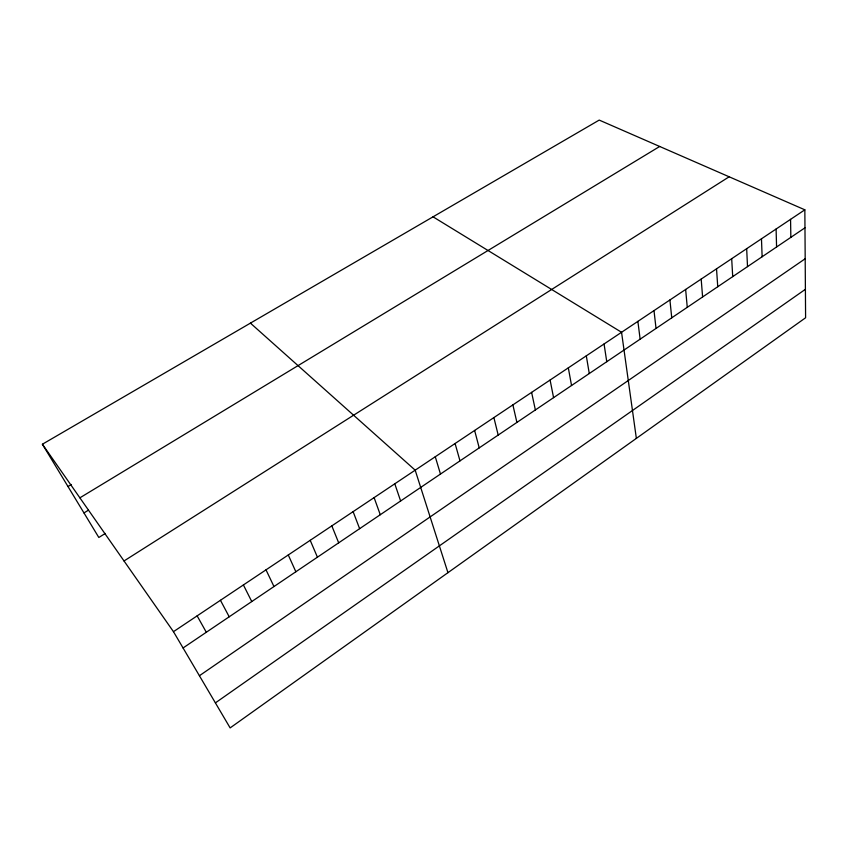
<?xml version="1.0" encoding="UTF-8"?>
<svg xmlns="http://www.w3.org/2000/svg" width="848" height="848" viewBox="0 0 848 848"><rect width="100%" height="100%" fill="white"/><g stroke="black" fill="none" stroke-linecap="round" stroke-linejoin="round"><path stroke-width="1.27" d="M215.403 702.875L805.399 289.306M199.418 675.729L805.187 258.746M183.062 647.967L804.975 227.805M804.847 209.816L805.6 317.767L230.137 727.913L173.469 631.675L804.847 209.816L599.218 120.087L42.4 444.225L98.824 537.484L105.29 533.456M124.031 560.963L729.163 176.787M83.963 512.923L88.383 510.22M79.882 497.829L659.68 146.471M67.999 486.529L71.402 484.494M433.031 216.823L621.552 332.278L636.36 438.395M250.425 323.13L415.181 470.174L447.945 572.676M42.4 444.225L173.469 631.675M197.139 615.86L206.308 632.258M220.448 600.289L229.204 616.793M243.397 584.95L251.761 601.55M266.007 569.845L273.968 586.54M288.278 554.963L295.857 571.753M310.209 540.314L317.428 557.189M331.822 525.866L338.681 542.826M353.118 511.641L359.626 528.675M374.106 497.617L380.275 514.725M394.786 483.795L400.627 500.977M435.278 456.743L440.472 474.053M455.09 443.515L459.987 460.877M474.626 430.455L479.215 447.882M493.886 417.587L498.189 435.066M512.881 404.899L516.909 422.421M531.611 392.38L535.364 409.955M550.098 380.031L553.574 397.648M568.319 367.852L571.541 385.511M586.307 355.831L589.275 373.533M604.052 343.981L606.765 361.714M637.876 321.381L640.134 339.168M653.999 310.601L656.034 328.43M669.92 299.969L671.743 317.82M685.64 289.465L687.262 307.326M701.179 279.077L702.6 296.97M716.528 268.827L717.747 286.741M731.686 258.693L732.714 276.628M746.675 248.687L747.512 266.632M761.472 238.797L762.129 256.753M776.1 229.024L776.577 246.991M790.559 219.356L790.855 237.345"/></g></svg>
